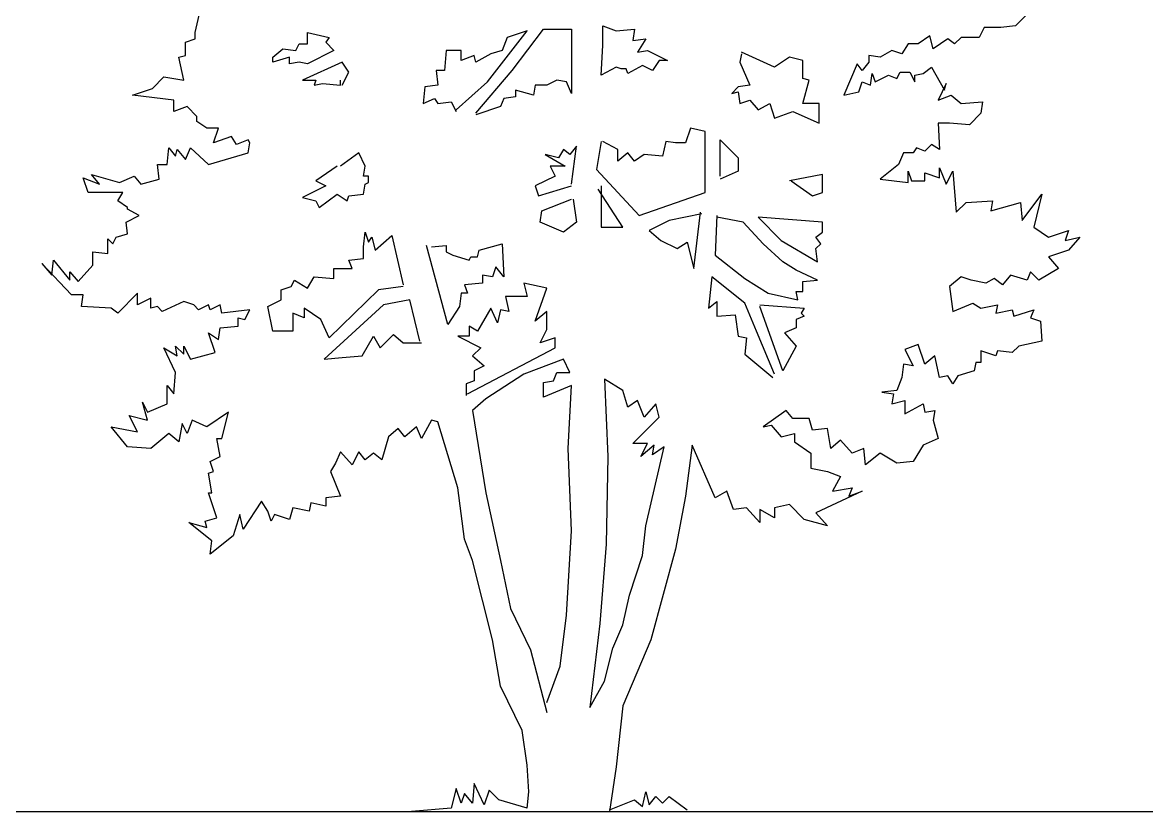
# Model space of a CAD drawing. Header units: millimetres. Extents: x 87938 to 265635, y 330093 to 434310.
# Drawn here: x 209675 to 215627, y 365241 to 369419 of the extents above; entities that cross this region are included whole.
import ezdxf

# ---------------------------------------------------------------- set-up
doc = ezdxf.new("R2010")
doc.units = ezdxf.units.MM
doc.layers.add('www.cad-blocks.net', color=7, linetype='Continuous')

# ---------------------------------------------------------------- blocks, each defined once
blk = doc.blocks.new('A$C72564D7A')
for p, q in [((580.5, 2946.4), (599.3, 3027.5)), ((3770.3, 3058.7), (3683, 2971.3)), ((580.5, 2921.4), (580.5, 2946.4)), ((1005, 2902.7), (1005, 2946.4)), ((1005, 2946.4), (1086.2, 2927.6)), ((1685.4, 2759.1), (1835.2, 2952.6)), ((1835.2, 2952.6), (1760.3, 2927.6)), ((1779.1, 2802.8), (1897.7, 2958.8)), ((1897.7, 2958.8), (2003.8, 2958.8)), ((2003.8, 2958.8), (2003.8, 2715.4)), ((2122.4, 2971.3), (2172.3, 2952.6)), ((2122.4, 2896.4), (2122.4, 2971.3)), ((2172.3, 2952.6), (2241, 2958.8)), ((2241, 2958.8), (2234.7, 2915.2)), ((3358.4, 2933.9), (3314.7, 2902.7)), ((3370.8, 2883.9), (3358.4, 2933.9)), ((3564.3, 2965.1), (3545.6, 2927.6)), ((3626.8, 2965.1), (3564.3, 2965.1)), ((3683, 2971.3), (3626.8, 2965.1)), ((543.1, 2908.9), (580.5, 2921.4)), ((543.1, 2859), (543.1, 2908.9)), ((961.3, 2877.7), (973.8, 2902.7)), ((973.8, 2902.7), (1005, 2902.7)), ((1086.2, 2927.6), (1073.7, 2908.9)), ((1073.7, 2908.9), (1104.9, 2877.7)), ((1760.3, 2927.6), (1741.6, 2877.7)), ((2116.1, 2784.1), (2122.4, 2896.4)), ((2234.7, 2915.2), (2284.7, 2921.4)), ((2284.7, 2921.4), (2253.5, 2871.5)), ((3277.2, 2902.7), (3252.2, 2865.2)), ((3314.7, 2902.7), (3277.2, 2902.7)), ((3427, 2921.4), (3370.8, 2883.9)), ((3452, 2902.7), (3427, 2921.4)), ((3477, 2927.6), (3452, 2902.7)), ((3545.6, 2927.6), (3477, 2927.6)), ((518.1, 2852.7), (543.1, 2859)), ((536.8, 2765.3), (518.1, 2852.7)), ((873.9, 2852.7), (911.4, 2883.9)), ((873.9, 2834), (873.9, 2852.7)), ((936.3, 2852.7), (873.9, 2834)), ((911.4, 2883.9), (961.3, 2877.7)), ((936.3, 2827.8), (936.3, 2852.7)), ((1104.9, 2877.7), (1005, 2827.8)), ((1529.4, 2877.7), (1523.1, 2802.8)), ((1585.5, 2877.7), (1529.4, 2877.7)), ((1585.5, 2840.2), (1585.5, 2877.7)), ((1635.5, 2859), (1585.5, 2840.2)), ((1641.7, 2834), (1635.5, 2859)), ((1697.9, 2865.2), (1641.7, 2834)), ((1741.6, 2877.7), (1697.9, 2865.2)), ((2253.5, 2871.5), (2290.9, 2877.7)), ((2290.9, 2877.7), (2365.8, 2840.2)), ((2646.7, 2865.2), (2640.5, 2834)), ((2771.6, 2815.3), (2646.7, 2871.5)), ((2827.8, 2852.7), (2771.6, 2815.3)), ((2877.7, 2840.2), (2827.8, 2852.7)), ((3127.4, 2859), (3127.4, 2834)), ((3171.1, 2852.7), (3127.4, 2859)), ((3214.8, 2877.7), (3171.1, 2852.7)), ((3252.2, 2865.2), (3214.8, 2877.7)), ((973.8, 2834), (936.3, 2827.8)), ((1005, 2827.8), (973.8, 2834)), ((1136.1, 2834), (986.3, 2765.3)), ((1161.1, 2796.5), (1136.1, 2834)), ((2172.3, 2815.3), (2116.1, 2784.1)), ((2191, 2809), (2172.3, 2815.3)), ((2209.8, 2809), (2191, 2809)), ((2216, 2790.3), (2209.8, 2809)), ((2272.2, 2821.5), (2216, 2790.3)), ((2309.6, 2802.8), (2272.2, 2821.5)), ((2334.6, 2840.2), (2309.6, 2802.8)), ((2365.8, 2840.2), (2334.6, 2840.2)), ((2640.5, 2834), (2677.9, 2746.6)), ((2877.7, 2771.6), (2877.7, 2840.2)), ((3083.7, 2827.8), (3033.8, 2709.2)), ((3102.4, 2802.8), (3083.7, 2827.8)), ((3127.4, 2834), (3102.4, 2802.8)), ((3333.4, 2790.3), (3364.6, 2815.3)), ((3364.6, 2815.3), (3414.5, 2727.9)), ((418.2, 2734.1), (461.9, 2777.8)), ((461.9, 2777.8), (536.8, 2765.3)), ((986.3, 2765.3), (1036.2, 2765.3)), ((1036.2, 2765.3), (1030, 2746.6)), ((1129.9, 2746.6), (1129.9, 2765.3)), ((1136.1, 2746.6), (1161.1, 2796.5)), ((1523.1, 2802.8), (1491.9, 2802.8)), ((1491.9, 2802.8), (1498.2, 2746.6)), ((1641.7, 2640.5), (1779.1, 2802.8)), ((1947.6, 2765.3), (1910.1, 2746.6)), ((1985, 2759.1), (1947.6, 2765.3)), ((2902.7, 2765.3), (2877.7, 2771.6)), ((2877.7, 2677.9), (2902.7, 2765.3)), ((3133.6, 2746.6), (3139.9, 2790.3)), ((3139.9, 2790.3), (3152.4, 2759.1)), ((3152.4, 2759.1), (3202.3, 2784.1)), ((3202.3, 2784.1), (3233.5, 2771.6)), ((3233.5, 2771.6), (3246, 2796.5)), ((3246, 2796.5), (3283.4, 2796.5)), ((3283.4, 2796.5), (3302.2, 2759.1)), ((3302.2, 2784.1), (3333.4, 2790.3)), ((3302.2, 2759.1), (3302.2, 2784.1)), ((343.3, 2709.2), (418.2, 2734.1)), ((1030, 2746.6), (1061.2, 2752.9)), ((1061.2, 2752.9), (1129.9, 2746.6)), ((1448.2, 2740.4), (1442, 2677.9)), ((1498.2, 2746.6), (1448.2, 2740.4)), ((1566.8, 2653), (1685.4, 2759.1)), ((1791.5, 2727.9), (1791.5, 2702.9)), ((1860.2, 2709.2), (1791.5, 2727.9)), ((1866.4, 2746.6), (1860.2, 2709.2)), ((1910.1, 2746.6), (1866.4, 2746.6)), ((2003.8, 2715.4), (1985, 2759.1)), ((2634.2, 2740.4), (2609.3, 2715.4)), ((2609.3, 2715.4), (2634.2, 2721.6)), ((2677.9, 2746.6), (2634.2, 2740.4)), ((2634.2, 2721.6), (2640.5, 2677.9)), ((3033.8, 2709.2), (3089.9, 2721.6)), ((3089.9, 2721.6), (3102.4, 2759.1)), ((3102.4, 2759.1), (3133.6, 2746.6)), ((3420.8, 2752.9), (3389.6, 2690.4)), ((3414.5, 2727.9), (3420.8, 2752.9)), ((499.4, 2690.4), (343.3, 2709.2)), ((499.4, 2646.7), (499.4, 2690.4)), ((1442, 2677.9), (1485.7, 2696.7)), ((1485.7, 2696.7), (1498.2, 2677.9)), ((1498.2, 2677.9), (1548.1, 2684.2)), ((1548.1, 2684.2), (1566.8, 2646.7)), ((1747.8, 2696.7), (1735.4, 2665.5)), ((1791.5, 2702.9), (1747.8, 2696.7)), ((2640.5, 2677.9), (2677.9, 2690.4)), ((2677.9, 2690.4), (2709.2, 2653)), ((3389.6, 2690.4), (3439.5, 2709.2)), ((3439.5, 2709.2), (3477, 2677.9)), ((3477, 2677.9), (3558.1, 2684.2)), ((3558.1, 2684.2), (3551.9, 2640.5)), ((549.3, 2665.5), (499.4, 2646.7)), ((586.8, 2628), (549.3, 2665.5)), ((1735.4, 2665.5), (1641.7, 2634.2)), ((2709.2, 2653), (2752.9, 2677.9)), ((2752.9, 2677.9), (2771.6, 2621.8)), ((2771.6, 2621.8), (2840.2, 2646.7)), ((2840.2, 2646.7), (2940.1, 2603)), ((2940.1, 2677.9), (2877.7, 2677.9)), ((2940.1, 2603), (2940.1, 2677.9)), ((3551.9, 2640.5), (3508.2, 2596.8)), ((586.8, 2609.3), (586.8, 2628)), ((624.2, 2584.3), (586.8, 2609.3)), ((3389.6, 2603), (3395.8, 2503.2)), ((3433.3, 2603), (3389.6, 2603)), ((3508.2, 2596.8), (3433.3, 2603)), ((667.9, 2584.3), (624.2, 2584.3)), ((649.2, 2528.1), (667.9, 2584.3)), ((717.9, 2553.1), (649.2, 2528.1)), ((736.6, 2521.9), (717.9, 2553.1)), ((2453.2, 2584.3), (2434.5, 2528.1)), ((2509.4, 2571.8), (2453.2, 2584.3)), ((2509.4, 2340.9), (2509.4, 2571.8)), ((474.4, 2447), (480.7, 2509.4)), ((480.7, 2509.4), (505.6, 2478.2)), ((543.1, 2465.7), (561.8, 2509.4)), ((561.8, 2509.4), (630.5, 2447)), ((780.3, 2540.6), (736.6, 2521.9)), ((786.5, 2528.1), (780.3, 2540.6)), ((780.3, 2490.7), (786.5, 2528.1)), ((2022.5, 2515.6), (1997.5, 2484.4)), ((2003.8, 2372.1), (2022.5, 2515.6)), ((2116.1, 2534.4), (2097.4, 2428.3)), ((2178.6, 2503.2), (2122.4, 2534.4)), ((2359.6, 2534.4), (2347.1, 2478.2)), ((2397, 2528.1), (2359.6, 2534.4)), ((2434.5, 2528.1), (2397, 2528.1)), ((2565.6, 2403.3), (2565.6, 2540.6)), ((2565.6, 2540.6), (2634.2, 2471.9)), ((3308.4, 2509.4), (3295.9, 2490.7)), ((3339.6, 2496.9), (3308.4, 2509.4)), ((3364.6, 2521.9), (3339.6, 2496.9)), ((3395.8, 2503.2), (3364.6, 2521.9)), ((505.6, 2478.2), (511.9, 2503.2)), ((511.9, 2503.2), (543.1, 2465.7)), ((630.5, 2447), (780.3, 2490.7)), ((1198.5, 2490.7), (1129.9, 2440.7)), ((1223.5, 2440.7), (1198.5, 2490.7)), ((1903.9, 2484.4), (1978.8, 2440.7)), ((1953.8, 2471.9), (1903.9, 2484.4)), ((1972.6, 2503.2), (1953.8, 2471.9)), ((1997.5, 2484.4), (1972.6, 2503.2)), ((2178.6, 2459.5), (2178.6, 2503.2)), ((2216, 2490.7), (2178.6, 2459.5)), ((2241, 2459.5), (2216, 2490.7)), ((2278.4, 2484.4), (2241, 2459.5)), ((2347.1, 2478.2), (2278.4, 2484.4)), ((2634.2, 2471.9), (2634.2, 2422)), ((3258.5, 2490.7), (3239.8, 2447)), ((3295.9, 2490.7), (3258.5, 2490.7)), ((437, 2447), (474.4, 2447)), ((443.2, 2390.8), (437, 2447)), ((1117.4, 2440.7), (1036.2, 2384.6)), ((1217.2, 2403.3), (1223.5, 2440.7)), ((1922.6, 2440.7), (1941.4, 2403.3)), ((1978.8, 2440.7), (1922.6, 2440.7)), ((2097.4, 2428.3), (2259.7, 2253.5)), ((3239.8, 2447), (3171.1, 2390.8)), ((3395.8, 2434.5), (3420.8, 2372.1)), ((3395.8, 2397), (3395.8, 2434.5)), ((156.1, 2397), (218.5, 2372.1)), ((174.8, 2340.9), (156.1, 2397)), ((187.3, 2409.5), (293.4, 2378.3)), ((218.5, 2372.1), (187.3, 2409.5)), ((293.4, 2378.3), (349.6, 2403.3)), ((349.6, 2403.3), (374.5, 2372.1)), ((374.5, 2372.1), (443.2, 2390.8)), ((1036.2, 2384.6), (1073.7, 2365.8)), ((1236, 2403.3), (1217.2, 2403.3)), ((1236, 2378.3), (1236, 2403.3)), ((1941.4, 2403.3), (1866.4, 2365.8)), ((2634.2, 2422), (2565.6, 2390.8)), ((2952.6, 2409.5), (2827.8, 2384.6)), ((2834, 2384.6), (2915.2, 2328.4)), ((2952.6, 2340.9), (2952.6, 2409.5)), ((3171.1, 2390.8), (3277.2, 2378.3)), ((3277.2, 2422), (3289.7, 2384.6)), ((3277.2, 2378.3), (3277.2, 2422)), ((3289.7, 2384.6), (3339.6, 2384.6)), ((3339.6, 2415.8), (3395.8, 2397)), ((3339.6, 2384.6), (3339.6, 2415.8)), ((3420.8, 2372.1), (3445.7, 2422)), ((3445.7, 2422), (3458.2, 2266)), ((305.9, 2340.9), (174.8, 2340.9)), ((287.1, 2309.6), (305.9, 2340.9)), ((1073.7, 2365.8), (986.3, 2322.1)), ((1217.2, 2334.6), (1223.5, 2372.1)), ((1223.5, 2372.1), (1236, 2378.3)), ((1866.4, 2365.8), (1878.9, 2328.4)), ((1878.9, 2328.4), (2003.8, 2365.8)), ((2197.3, 2209.8), (2103.7, 2353.3)), ((2116.1, 2365.8), (2116.1, 2209.8)), ((2259.7, 2253.5), (2509.4, 2340.9)), ((2915.2, 2328.4), (2952.6, 2340.9)), ((324.6, 2284.7), (287.1, 2309.6)), ((986.3, 2322.1), (1036.2, 2309.6)), ((1036.2, 2309.6), (1048.7, 2284.7)), ((1048.7, 2284.7), (1117.4, 2334.6)), ((1117.4, 2334.6), (1154.8, 2309.6)), ((1154.8, 2309.6), (1161.1, 2328.4)), ((1161.1, 2328.4), (1217.2, 2334.6)), ((1891.4, 2272.2), (2003.8, 2315.9)), ((2010, 2315.9), (2022.5, 2228.5)), ((3458.2, 2266), (3495.7, 2303.4)), ((3495.7, 2303.4), (3595.6, 2309.6)), ((3595.6, 2309.6), (3589.3, 2272.2)), ((3589.3, 2272.2), (3701.7, 2303.4)), ((3701.7, 2303.4), (3707.9, 2234.7)), ((3707.9, 2234.7), (3782.8, 2334.6)), ((3782.8, 2334.6), (3751.6, 2209.8)), ((318.4, 2228.5), (368.3, 2253.5)), ((324.6, 2278.4), (324.6, 2284.7)), ((368.3, 2253.5), (324.6, 2278.4)), ((1885.2, 2228.5), (1891.4, 2272.2)), ((2496.9, 2259.7), (2372.1, 2234.7)), ((2465.7, 2053.7), (2490.7, 2266)), ((2553.1, 2253.5), (2546.9, 2103.7)), ((324.6, 2184.8), (318.4, 2228.5)), ((1972.6, 2191), (1885.2, 2228.5)), ((2022.5, 2228.5), (1972.6, 2191)), ((2372.1, 2234.7), (2297.2, 2197.3)), ((2653, 2228.5), (2553.1, 2247.2)), ((2727.9, 2147.3), (2653, 2228.5)), ((2952.6, 2228.5), (2709.2, 2247.2)), ((2709.2, 2247.2), (2796.5, 2159.8)), ((2952.6, 2191), (2952.6, 2228.5)), ((268.4, 2147.3), (280.9, 2172.3)), ((280.9, 2172.3), (324.6, 2184.8)), ((1217.2, 2134.9), (1223.5, 2191)), ((1223.5, 2191), (1236, 2153.6)), ((1236, 2153.6), (1248.5, 2172.3)), ((1248.5, 2172.3), (1260.9, 2122.4)), ((1260.9, 2122.4), (1323.4, 2178.6)), ((1323.4, 2178.6), (1367.1, 1991.3)), ((2116.1, 2209.8), (2197.3, 2209.8)), ((2297.2, 2197.3), (2340.9, 2159.8)), ((2927.6, 2172.3), (2952.6, 2191)), ((2946.4, 2147.3), (2927.6, 2172.3)), ((3751.6, 2209.8), (3807.8, 2172.3)), ((3807.8, 2172.3), (3882.7, 2197.3)), ((3882.7, 2197.3), (3870.2, 2159.8)), ((3870.2, 2159.8), (3926.4, 2172.3)), ((3926.4, 2172.3), (3882.7, 2122.4)), ((249.7, 2166.1), (268.4, 2147.3)), ((249.7, 2109.9), (249.7, 2166.1)), ((1217.2, 2091.2), (1217.2, 2134.9)), ((1535.6, 1841.5), (1454.5, 2141.1)), ((1473.2, 2134.9), (1529.4, 2141.1)), ((1529.4, 2141.1), (1529.4, 2116.1)), ((1654.2, 2122.4), (1741.6, 2147.3)), ((1741.6, 2147.3), (1747.8, 2022.5)), ((2340.9, 2159.8), (2403.3, 2128.6)), ((2403.3, 2128.6), (2440.7, 2153.6)), ((2440.7, 2153.6), (2465.7, 2053.7)), ((2802.8, 2078.7), (2727.9, 2147.3)), ((2796.5, 2159.8), (2933.9, 2078.7)), ((2927.6, 2128.6), (2946.4, 2147.3)), ((2933.9, 2078.7), (2927.6, 2128.6)), ((37.5, 2028.7), (43.7, 2084.9)), ((43.7, 2084.9), (106.1, 2010)), ((193.5, 2116.1), (249.7, 2109.9)), ((193.5, 2066.2), (193.5, 2116.1)), ((1161.1, 2084.9), (1217.2, 2091.2)), ((1173.6, 2053.7), (1161.1, 2084.9)), ((1529.4, 2116.1), (1554.3, 2103.7)), ((1554.3, 2103.7), (1616.8, 2084.9)), ((1616.8, 2084.9), (1623, 2097.4)), ((1623, 2097.4), (1648, 2097.4)), ((1648, 2097.4), (1654.2, 2122.4)), ((2546.9, 2103.7), (2659.2, 2016.3)), ((3882.7, 2122.4), (3807.8, 2097.4)), ((3807.8, 2097.4), (3845.3, 2053.7)), ((112.4, 1953.8), (0, 2072.4)), ((0, 2072.4), (37.5, 2028.7)), ((106.1, 2041.2), (137.3, 2003.8)), ((106.1, 2010), (106.1, 2041.2)), ((137.3, 2003.8), (193.5, 2066.2)), ((1104.9, 2053.7), (1173.6, 2053.7)), ((1104.9, 2016.3), (1104.9, 2053.7)), ((1716.6, 2060), (1704.1, 2022.5)), ((1747.8, 2022.5), (1716.6, 2060)), ((2852.7, 2047.5), (2802.8, 2078.7)), ((2933.9, 2010), (2852.7, 2047.5)), ((3739.1, 2041.2), (3726.6, 2010)), ((3770.3, 2010), (3739.1, 2041.2)), ((3845.3, 2053.7), (3770.3, 2010)), ((942.6, 1985), (955.1, 2010)), ((955.1, 2010), (1005, 1978.8)), ((1005, 1978.8), (1030, 2022.5)), ((1030, 2022.5), (1104.9, 2016.3)), ((1666.7, 2028.7), (1666.7, 1997.5)), ((1704.1, 2022.5), (1666.7, 2028.7)), ((2534.4, 2022.5), (2521.9, 1903.9)), ((2659.2, 1922.6), (2534.4, 2022.5)), ((2659.2, 2016.3), (2746.6, 1960.1)), ((2877.7, 2003.8), (2933.9, 2010)), ((2877.7, 1966.3), (2877.7, 2003.8)), ((3477, 2022.5), (3433.3, 1985)), ((3514.4, 2010), (3477, 2022.5)), ((3570.6, 1997.5), (3514.4, 2010)), ((3601.8, 2016.3), (3570.6, 1997.5)), ((3633, 1991.3), (3601.8, 2016.3)), ((3664.2, 2028.7), (3633, 1991.3)), ((3726.6, 2010), (3664.2, 2028.7)), ((362.1, 1960.1), (287.1, 1885.2)), ((362.1, 1916.4), (362.1, 1960.1)), ((905.1, 1972.6), (942.6, 1985)), ((905.1, 1935.1), (905.1, 1972.6)), ((1273.4, 1972.6), (1086.2, 1791.5)), ((1367.1, 1985), (1273.4, 1972.6)), ((1585.5, 1960.1), (1579.3, 1910.1)), ((1610.5, 1960.1), (1585.5, 1960.1)), ((1666.7, 1997.5), (1598, 1991.3)), ((1598, 1991.3), (1610.5, 1960.1)), ((1910.1, 1978.8), (1822.7, 1997.5)), ((1822.7, 1997.5), (1835.2, 1947.6)), ((1866.4, 1854), (1910.1, 1978.8)), ((2746.6, 1960.1), (2859, 1935.1)), ((2852.7, 1966.3), (2877.7, 1966.3)), ((2859, 1935.1), (2852.7, 1966.3)), ((3433.3, 1985), (3445.7, 1891.4)), ((156.1, 1953.8), (112.4, 1953.8)), ((149.8, 1910.1), (156.1, 1953.8)), ((412, 1941.4), (362.1, 1916.4)), ((412, 1903.9), (412, 1941.4)), ((536.8, 1928.9), (455.7, 1891.4)), ((574.3, 1916.4), (536.8, 1928.9)), ((593, 1897.7), (574.3, 1916.4)), ((630.5, 1916.4), (593, 1897.7)), ((636.7, 1897.7), (630.5, 1916.4)), ((674.2, 1916.4), (636.7, 1897.7)), ((680.4, 1885.2), (674.2, 1916.4)), ((855.2, 1910.1), (905.1, 1935.1)), ((1292.2, 1916.4), (1067.4, 1710.4)), ((1392, 1935.1), (1292.2, 1916.4)), ((1429.5, 1779.1), (1392, 1935.1)), ((1754.1, 1947.6), (1766.6, 1891.4)), ((1835.2, 1947.6), (1754.1, 1947.6)), ((2521.9, 1903.9), (2553.1, 1928.9)), ((2553.1, 1928.9), (2553.1, 1872.7)), ((2702.9, 1816.5), (2659.2, 1922.6)), ((2715.4, 1916.4), (2883.9, 1903.9)), ((3445.7, 1891.4), (3520.7, 1922.6)), ((3520.7, 1922.6), (3551.9, 1903.9)), ((3551.9, 1903.9), (3614.3, 1916.4)), ((3614.3, 1916.4), (3608, 1885.2)), ((262.2, 1903.9), (149.8, 1910.1)), ((287.1, 1885.2), (262.2, 1903.9)), ((437, 1910.1), (412, 1903.9)), ((455.7, 1891.4), (437, 1910.1)), ((786.5, 1897.7), (680.4, 1885.2)), ((767.8, 1860.2), (786.5, 1897.7)), ((873.9, 1816.5), (855.2, 1910.1)), ((992.5, 1866.4), (948.8, 1885.2)), ((948.8, 1885.2), (948.8, 1816.5)), ((992.5, 1903.9), (992.5, 1866.4)), ((1054.9, 1860.2), (992.5, 1903.9)), ((1579.3, 1910.1), (1535.6, 1841.5)), ((1697.9, 1903.9), (1648, 1816.5)), ((1722.9, 1847.7), (1697.9, 1903.9)), ((1735.4, 1897.7), (1722.9, 1847.7)), ((1766.6, 1891.4), (1735.4, 1897.7)), ((1910.1, 1891.4), (1866.4, 1854)), ((1910.1, 1822.7), (1910.1, 1891.4)), ((2553.1, 1872.7), (2621.8, 1878.9)), ((2621.8, 1878.9), (2634.2, 1797.8)), ((2802.8, 1666.7), (2715.4, 1910.1)), ((2883.9, 1872.7), (2852.7, 1860.2)), ((2883.9, 1903.9), (2871.5, 1885.2)), ((2871.5, 1885.2), (2883.9, 1872.7)), ((3608, 1885.2), (3670.5, 1897.7)), ((3670.5, 1897.7), (3676.7, 1872.7)), ((3676.7, 1872.7), (3751.6, 1897.7)), ((3751.6, 1897.7), (3739.1, 1866.4)), ((667.9, 1785.3), (674.2, 1829)), ((674.2, 1829), (742.8, 1835.2)), ((742.8, 1866.4), (767.8, 1860.2)), ((742.8, 1835.2), (742.8, 1866.4)), ((1086.2, 1791.5), (1054.9, 1860.2)), ((1648, 1816.5), (1616.8, 1835.2)), ((1616.8, 1835.2), (1616.8, 1797.8)), ((2852.7, 1829), (2809, 1810.3)), ((2852.7, 1860.2), (2852.7, 1829)), ((3739.1, 1866.4), (3776.6, 1854)), ((3776.6, 1854), (3782.8, 1779.1)), ((655.4, 1735.4), (630.5, 1810.3)), ((630.5, 1810.3), (667.9, 1785.3)), ((948.8, 1816.5), (873.9, 1816.5)), ((1211, 1722.9), (1254.7, 1797.8)), ((1254.7, 1797.8), (1279.7, 1754.1)), ((1279.7, 1754.1), (1329.6, 1804)), ((1329.6, 1804), (1367.1, 1772.8)), ((1573.1, 1797.8), (1660.5, 1754.1)), ((1616.8, 1797.8), (1573.1, 1797.8)), ((1885.2, 1772.8), (1910.1, 1822.7)), ((1941.4, 1791.5), (1885.2, 1772.8)), ((1941.4, 1754.1), (1941.4, 1791.5)), ((2634.2, 1797.8), (2665.5, 1791.5)), ((2665.5, 1791.5), (2659.2, 1729.1)), ((2771.6, 1654.2), (2702.9, 1816.5)), ((2809, 1810.3), (2852.7, 1760.3)), ((461.9, 1754.1), (511.9, 1722.9)), ((505.6, 1660.5), (461.9, 1754.1)), ((511.9, 1722.9), (505.6, 1760.3)), ((505.6, 1760.3), (536.8, 1729.1)), ((536.8, 1760.3), (561.8, 1710.4)), ((536.8, 1729.1), (536.8, 1760.3)), ((1367.1, 1772.8), (1435.7, 1772.8)), ((1610.5, 1579.3), (1941.4, 1754.1)), ((1660.5, 1754.1), (1629.2, 1722.9)), ((2852.7, 1760.3), (2802.8, 1666.7)), ((3314.7, 1766.6), (3264.7, 1747.8)), ((3264.7, 1747.8), (3295.9, 1685.4)), ((3339.6, 1691.7), (3314.7, 1766.6)), ((3695.4, 1760.3), (3670.5, 1735.4)), ((3782.8, 1779.1), (3695.4, 1760.3)), ((561.8, 1710.4), (655.4, 1735.4)), ((1067.4, 1710.4), (1136.1, 1716.6)), ((1136.1, 1716.6), (1211, 1722.9)), ((1629.2, 1722.9), (1672.9, 1685.4)), ((1972.6, 1710.4), (1822.7, 1654.2)), ((1997.5, 1660.5), (1972.6, 1710.4)), ((2659.2, 1729.1), (2765.3, 1641.7)), ((3377.1, 1722.9), (3339.6, 1691.7)), ((3395.8, 1641.7), (3377.1, 1722.9)), ((3551.9, 1741.6), (3551.9, 1697.9)), ((3608, 1722.9), (3551.9, 1741.6)), ((3614.3, 1741.6), (3608, 1722.9)), ((3670.5, 1735.4), (3614.3, 1741.6)), ((499.4, 1579.3), (505.6, 1660.5)), ((1672.9, 1685.4), (1635.5, 1666.7)), ((1635.5, 1666.7), (1635.5, 1629.2)), ((1935.1, 1629.2), (1947.6, 1660.5)), ((1947.6, 1660.5), (1997.5, 1660.5)), ((3258.5, 1691.7), (3252.2, 1641.7)), ((3295.9, 1685.4), (3258.5, 1691.7)), ((3526.9, 1666.7), (3464.5, 1648)), ((3533.1, 1697.9), (3526.9, 1666.7)), ((3551.9, 1697.9), (3533.1, 1697.9)), ((1635.5, 1629.2), (1604.3, 1616.8)), ((1604.3, 1616.8), (1604.3, 1573.1)), ((1822.7, 1654.2), (1679.2, 1560.6)), ((1897.7, 1623), (1935.1, 1629.2)), ((1897.7, 1566.8), (1897.7, 1623)), ((2128.6, 1635.5), (2141.1, 1342.1)), ((2197.3, 1591.8), (2128.6, 1635.5)), ((3252.2, 1641.7), (3233.5, 1591.8)), ((3427, 1648), (3395.8, 1641.7)), ((3445.7, 1616.8), (3427, 1648)), ((3464.5, 1648), (3445.7, 1616.8)), ((474.4, 1610.5), (499.4, 1579.3)), ((474.4, 1541.8), (474.4, 1610.5)), ((2003.8, 1610.5), (1897.7, 1566.8)), ((1991.3, 1373.3), (2003.8, 1610.5)), ((2216, 1529.4), (2197.3, 1591.8)), ((3233.5, 1591.8), (3177.3, 1585.5)), ((3177.3, 1585.5), (3221, 1579.3)), ((3221, 1579.3), (3214.8, 1541.8)), ((399.5, 1479.4), (380.8, 1548.1)), ((380.8, 1548.1), (399.5, 1510.6)), ((399.5, 1510.6), (474.4, 1541.8)), ((1679.2, 1560.6), (1629.2, 1516.9)), ((2253.5, 1554.3), (2216, 1529.4)), ((2278.4, 1491.9), (2253.5, 1554.3)), ((2322.1, 1541.8), (2278.4, 1491.9)), ((2334.6, 1491.9), (2322.1, 1541.8)), ((3214.8, 1541.8), (3264.7, 1554.3)), ((3264.7, 1554.3), (3264.7, 1504.4)), ((3264.7, 1504.4), (3333.4, 1541.8)), ((3333.4, 1541.8), (3339.6, 1510.6)), ((330.8, 1498.2), (399.5, 1479.4)), ((362.1, 1435.7), (330.8, 1498.2)), ((705.4, 1510.6), (624.2, 1454.5)), ((680.4, 1410.8), (705.4, 1510.6)), ((1629.2, 1516.9), (1679.2, 1204.8)), ((2234.7, 1392), (2334.6, 1491.9)), ((2815.3, 1516.9), (2727.9, 1454.5)), ((2840.2, 1485.7), (2815.3, 1516.9)), ((3339.6, 1510.6), (3377.1, 1516.9)), ((3377.1, 1516.9), (3370.8, 1479.4)), ((324.6, 1379.5), (262.2, 1454.5)), ((262.2, 1454.5), (362.1, 1435.7)), ((530.6, 1466.9), (518.1, 1398.3)), ((549.3, 1429.5), (530.6, 1466.9)), ((568, 1479.4), (549.3, 1429.5)), ((624.2, 1454.5), (568, 1479.4)), ((1348.3, 1448.2), (1310.9, 1417)), ((1373.3, 1417), (1348.3, 1448.2)), ((1417, 1454.5), (1373.3, 1417)), ((1435.7, 1410.8), (1417, 1454.5)), ((1473.2, 1479.4), (1435.7, 1410.8)), ((1498.2, 1473.2), (1473.2, 1479.4)), ((1573.1, 1223.5), (1498.2, 1473.2)), ((2727.9, 1454.5), (2759.1, 1460.7)), ((2759.1, 1460.7), (2796.5, 1417)), ((2902.7, 1485.7), (2840.2, 1485.7)), ((2915.2, 1442), (2902.7, 1485.7)), ((2971.3, 1448.2), (2915.2, 1442)), ((2983.8, 1373.3), (2971.3, 1448.2)), ((3370.8, 1479.4), (3389.6, 1410.8)), ((480.7, 1429.5), (412, 1373.3)), ((518.1, 1398.3), (480.7, 1429.5)), ((661.7, 1410.8), (680.4, 1410.8)), ((674.2, 1342.1), (661.7, 1410.8)), ((1310.9, 1417), (1285.9, 1329.6)), ((2796.5, 1417), (2846.5, 1429.5)), ((2846.5, 1429.5), (2846.5, 1398.3)), ((3021.3, 1404.5), (2983.8, 1373.3)), ((3065, 1354.6), (3021.3, 1404.5)), ((3389.6, 1410.8), (3333.4, 1385.8)), ((412, 1373.3), (324.6, 1379.5)), ((1129.9, 1360.8), (1111.1, 1317.1)), ((1173.6, 1310.9), (1129.9, 1360.8)), ((1198.5, 1360.8), (1173.6, 1310.9)), ((1223.5, 1329.6), (1198.5, 1360.8)), ((2003.8, 1061.2), (1991.3, 1373.3)), ((2290.9, 1392), (2234.7, 1392)), ((2266, 1342.1), (2290.9, 1392)), ((2315.9, 1385.8), (2266, 1342.1)), ((2284.7, 1079.9), (2353.3, 1379.5)), ((2309.6, 1348.3), (2315.9, 1385.8)), ((2353.3, 1379.5), (2309.6, 1348.3)), ((2459.5, 1385.8), (2434.5, 1192.3)), ((2546.9, 1186), (2459.5, 1385.8)), ((2846.5, 1398.3), (2908.9, 1354.6)), ((3108.7, 1373.3), (3065, 1354.6)), ((3114.9, 1310.9), (3108.7, 1373.3)), ((3333.4, 1385.8), (3295.9, 1323.4)), ((636.7, 1323.4), (674.2, 1342.1)), ((649.2, 1285.9), (636.7, 1323.4)), ((1254.7, 1354.6), (1223.5, 1329.6)), ((1285.9, 1329.6), (1254.7, 1354.6)), ((2141.1, 1342.1), (2134.9, 1011.3)), ((2908.9, 1354.6), (2908.9, 1298.4)), ((3171.1, 1354.6), (3114.9, 1310.9)), ((3233.5, 1317.1), (3171.1, 1354.6)), ((3295.9, 1323.4), (3233.5, 1317.1)), ((630.5, 1279.7), (649.2, 1285.9)), ((643, 1204.8), (630.5, 1279.7)), ((1111.1, 1317.1), (1092.4, 1285.9)), ((1092.4, 1285.9), (1129.9, 1192.3)), ((2908.9, 1298.4), (2971.3, 1285.9)), ((2971.3, 1285.9), (3021.3, 1267.2)), ((3021.3, 1267.2), (2990.1, 1211)), ((630.5, 1204.8), (643, 1204.8)), ((661.7, 1111.1), (630.5, 1204.8)), ((1129.9, 1192.3), (1073.7, 1186)), ((1598, 1030), (1573.1, 1223.5)), ((1679.2, 1204.8), (1735.4, 948.8)), ((2434.5, 1192.3), (2397, 992.5)), ((2590.6, 1211), (2546.9, 1186)), ((2615.5, 1142.3), (2590.6, 1211)), ((3102.4, 1211), (2927.6, 1129.9)), ((2990.1, 1211), (3065, 1223.5)), ((3065, 1223.5), (3052.5, 1192.3)), ((3052.5, 1192.3), (3102.4, 1211)), ((830.2, 1173.6), (761.6, 1067.4)), ((855.2, 1136.1), (830.2, 1173.6)), ((948.8, 1148.6), (936.3, 1104.9)), ((1011.3, 1136.1), (948.8, 1148.6)), ((1017.5, 1167.3), (1011.3, 1136.1)), ((1073.7, 1154.8), (1017.5, 1167.3)), ((1073.7, 1186), (1073.7, 1154.8)), ((2665.5, 1148.6), (2615.5, 1142.3)), ((2715.4, 1092.4), (2665.5, 1148.6)), ((2827.8, 1161.1), (2771.6, 1148.6)), ((2771.6, 1148.6), (2771.6, 1111.1)), ((2883.9, 1104.9), (2827.8, 1161.1)), ((618, 1098.6), (661.7, 1111.1)), ((749.1, 1123.6), (724.1, 1042.5)), ((761.6, 1067.4), (749.1, 1123.6)), ((867.7, 1098.6), (855.2, 1136.1)), ((880.2, 1123.6), (867.7, 1098.6)), ((936.3, 1104.9), (880.2, 1123.6)), ((2771.6, 1111.1), (2715.4, 1142.3)), ((2715.4, 1142.3), (2715.4, 1092.4)), ((2927.6, 1129.9), (2971.3, 1079.9)), ((643, 1023.7), (555.6, 1092.4)), ((555.6, 1092.4), (624.2, 1073.7)), ((624.2, 1073.7), (618, 1098.6)), ((2272.2, 967.6), (2284.7, 1079.9)), ((2971.3, 1079.9), (2883.9, 1104.9)), ((724.1, 1042.5), (636.7, 973.8)), ((636.7, 973.8), (643, 1023.7)), ((1629.2, 948.8), (1598, 1030)), ((1985, 742.8), (2003.8, 1061.2)), ((2134.9, 1011.3), (2109.9, 711.6)), ((2397, 992.5), (2303.4, 649.2)), ((1704.1, 649.2), (1629.2, 948.8)), ((1735.4, 948.8), (1772.8, 767.8)), ((2222.3, 817.7), (2272.2, 967.6)), ((2197.3, 705.4), (2222.3, 817.7)), ((1772.8, 767.8), (1847.7, 611.7)), ((1960.1, 549.3), (1985, 742.8)), ((2109.9, 711.6), (2072.4, 393.3)), ((2159.8, 618), (2197.3, 705.4)), ((1735.4, 474.4), (1704.1, 649.2)), ((2303.4, 649.2), (2197.3, 399.5)), ((1847.7, 611.7), (1910.1, 374.5)), ((2128.6, 493.1), (2159.8, 618)), ((1910.1, 412), (1960.1, 549.3)), ((1816.5, 305.9), (1735.4, 474.4)), ((2072.4, 393.3), (2128.6, 493.1)), ((2197.3, 399.5), (2172.3, 168.5)), ((1835.2, 174.8), (1816.5, 305.9)), ((1841.5, 74.9), (1835.2, 174.8)), ((2172.3, 168.5), (2147.3, 0)), ((1566.8, 87.4), (1548.1, 12.5)), ((1585.5, 31.2), (1566.8, 87.4)), ((1635.5, 106.1), (1629.2, 31.2)), ((1672.9, 25), (1635.5, 106.1)), ((1598, 68.7), (1585.5, 31.2)), ((1629.2, 31.2), (1598, 68.7)), ((1691.7, 81.1), (1672.9, 25)), ((1729.1, 43.7), (1691.7, 81.1)), ((1835.2, 12.5), (1729.1, 43.7)), ((1835.2, 12.5), (1841.5, 74.9)), ((2147.3, 6.2), (2241, 43.7)), ((2241, 43.7), (2272.2, 18.7)), ((2272.2, 18.7), (2284.7, 74.9)), ((2284.7, 74.9), (2297.2, 25)), ((2297.2, 25), (2322.1, 56.2)), ((2322.1, 56.2), (2347.1, 31.2)), ((2347.1, 31.2), (2372.1, 56.2)), ((2372.1, 56.2), (2440.7, 6.2)), ((1548.1, 12.5), (1398.3, 0))]:
    blk.add_line(p, q)
blk = doc.blocks.new('format')
at = {"layer": 'www.cad-blocks.net', "color": 155, "true_color": 0x546d8e}
blk.add_line((102853.7, 365241.3), (265634.8, 365241.3), dxfattribs=at)

msp = doc.modelspace()

# ---------------------------------------------------------------- block references
at = {"xscale": 1.4, "yscale": 1.4, "zscale": 1.4}
msp.add_blockref('A$C72564D7A', (209777.1, 365241.3), dxfattribs=at)
at = {"layer": 'www.cad-blocks.net'}
msp.add_blockref('format', (0, 0), dxfattribs=at)

doc.saveas('drawing.dxf')
